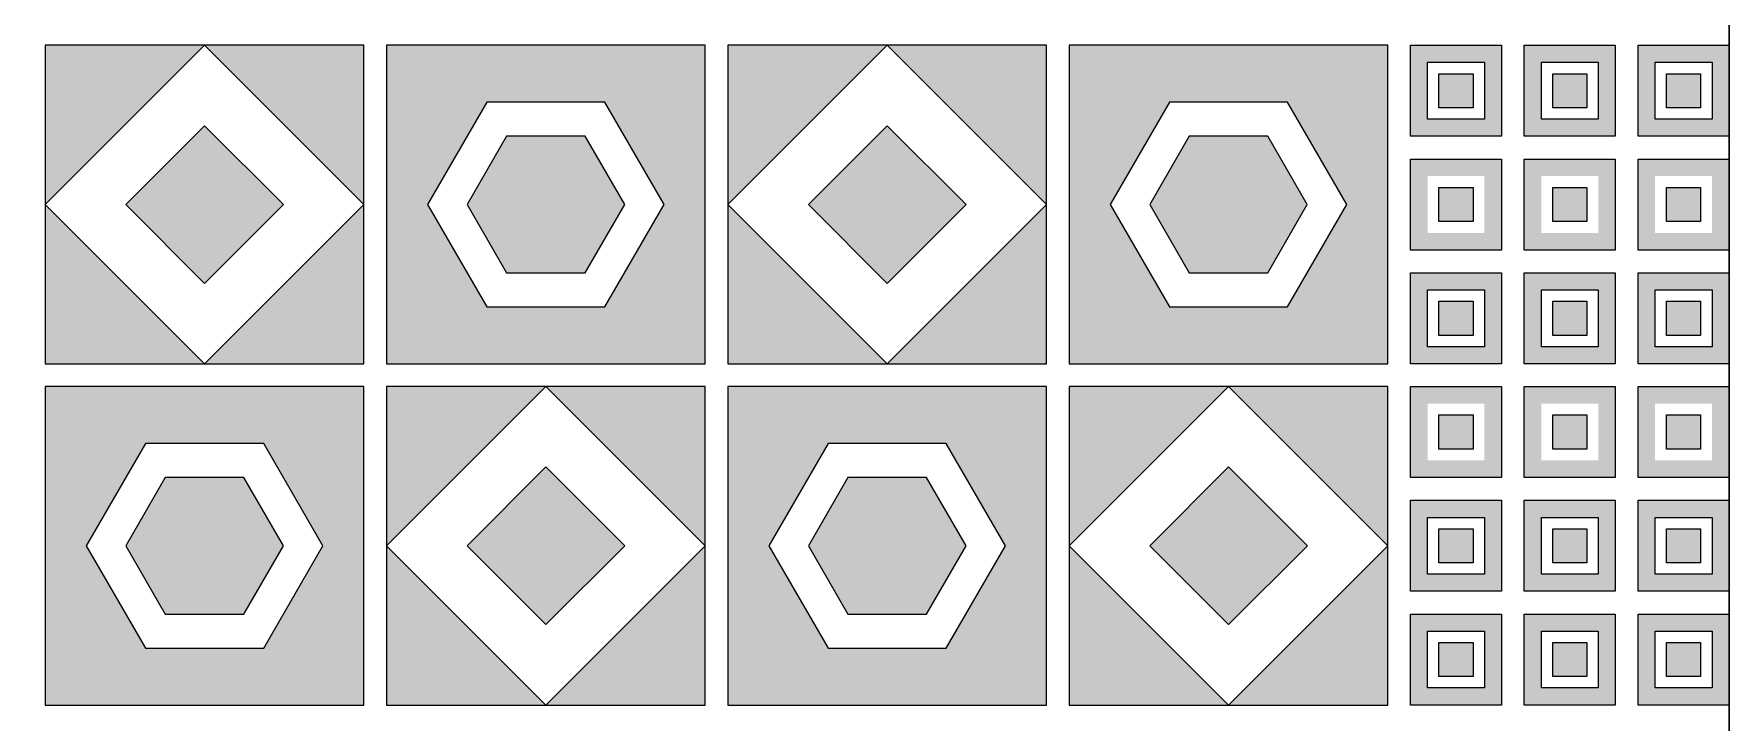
# Model space of a CAD drawing. Header units: millimetres. Extents: x -105 to 786, y -24 to 949.
# Drawn here: x 338.3 to 487.3, y 289.8 to 350.3 of the extents above; entities that cross this region are included whole.
import ezdxf

# ---------------------------------------------------------------- set-up
doc = ezdxf.new("R2010")
doc.units = ezdxf.units.MM

msp = doc.modelspace()

# ---------------------------------------------------------------- hatches: boundary and pattern name
at = {"true_color": 0x7aafdf}
h = msp.add_hatch(color=143, dxfattribs=at)
h.dxf.hatch_style = 1
h.paths.add_polyline_path([(367.299, 335.282), (353.299, 321.282), (367.299, 321.282)])
h.paths.add_polyline_path([(367.299, 349.282), (353.299, 349.282), (367.299, 335.282)])
h.paths.add_polyline_path([(353.299, 349.282), (339.299, 349.282), (339.299, 335.282)])
h.paths.add_polyline_path([(339.299, 335.282), (339.299, 321.282), (353.299, 321.282)])
h.paths.add_polyline_path([(390.227, 335.282), (386.763, 341.282), (379.835, 341.282), (376.371, 335.282), (379.835, 329.282), (386.763, 329.282)])
at = {"true_color": 0x636466}
h = msp.add_hatch(color=251, dxfattribs=at)
h.dxf.hatch_style = 1
h.paths.add_polyline_path([(353.299, 342.21), (346.37, 335.282), (353.299, 328.353), (360.228, 335.282)])
h.paths.add_polyline_path([(397.299, 349.282), (369.299, 349.282), (369.299, 321.282), (397.299, 321.282)])
h.paths.add_polyline_path([(372.907, 335.282), (378.103, 344.282), (388.495, 344.282), (393.691, 335.282), (388.495, 326.282), (378.103, 326.282)], flags=16)
h.paths.add_polyline_path([(379.835, 329.282), (376.371, 335.282), (379.835, 341.282), (386.763, 341.282), (390.227, 335.282), (386.763, 329.282)], flags=0)
at = {"true_color": 0x7aafdf}
h = msp.add_hatch(color=143, dxfattribs=at)
h.dxf.hatch_style = 1
h.paths.add_polyline_path([(427.299, 335.282), (413.299, 321.282), (427.299, 321.282)])
h.paths.add_polyline_path([(427.299, 349.282), (413.299, 349.282), (427.299, 335.282)])
h.paths.add_polyline_path([(413.299, 349.282), (399.299, 349.282), (399.299, 335.282)])
h.paths.add_polyline_path([(399.299, 335.282), (399.299, 321.282), (413.299, 321.282)])
h.paths.add_polyline_path([(450.227, 335.282), (446.763, 341.282), (439.835, 341.282), (436.371, 335.282), (439.835, 329.282), (446.763, 329.282)])
at = {"true_color": 0x636466}
h = msp.add_hatch(color=251, dxfattribs=at)
h.dxf.hatch_style = 1
h.paths.add_polyline_path([(413.299, 342.21), (406.37, 335.282), (413.299, 328.353), (420.228, 335.282)])
h.paths.add_polyline_path([(457.299, 349.282), (429.299, 349.282), (429.299, 321.282), (457.299, 321.282)])
h.paths.add_polyline_path([(432.907, 335.282), (438.103, 344.282), (448.495, 344.282), (453.691, 335.282), (448.495, 326.282), (438.103, 326.282)], flags=16)
h.paths.add_polyline_path([(439.835, 329.282), (436.371, 335.282), (439.835, 341.282), (446.763, 341.282), (450.227, 335.282), (446.763, 329.282)], flags=0)
h = msp.add_hatch(color=12)
h.dxf.hatch_style = 1
h.paths.add_polyline_path([(459.299, 349.282), (467.299, 349.282), (467.299, 341.282), (459.299, 341.282)])
h.paths.add_polyline_path([(460.799, 347.782), (460.799, 342.782), (465.799, 342.782), (465.799, 347.782)], flags=16)
h.paths.add_polyline_path([(461.799, 346.782), (461.799, 343.782), (464.799, 343.782), (464.799, 346.782)], flags=0)
h.paths.add_polyline_path([(461.799, 346.782), (464.799, 346.782), (464.799, 343.782), (461.799, 343.782)], flags=0)
h = msp.add_hatch(color=12)
h.dxf.hatch_style = 1
h.paths.add_polyline_path([(469.299, 349.282), (477.299, 349.282), (477.299, 341.282), (469.299, 341.282)])
h.paths.add_polyline_path([(470.799, 347.782), (470.799, 342.782), (475.799, 342.782), (475.799, 347.782)], flags=16)
h.paths.add_polyline_path([(471.799, 346.782), (471.799, 343.782), (474.799, 343.782), (474.799, 346.782)], flags=0)
h.paths.add_polyline_path([(471.799, 346.782), (474.799, 346.782), (474.799, 343.782), (471.799, 343.782)], flags=0)
h = msp.add_hatch(color=12)
h.dxf.hatch_style = 1
h.paths.add_polyline_path([(479.299, 349.282), (487.299, 349.282), (487.299, 341.282), (479.299, 341.282)])
h.paths.add_polyline_path([(480.799, 347.782), (480.799, 342.782), (485.799, 342.782), (485.799, 347.782)], flags=16)
h.paths.add_polyline_path([(481.799, 346.782), (481.799, 343.782), (484.799, 343.782), (484.799, 346.782)], flags=0)
h.paths.add_polyline_path([(481.799, 346.782), (484.799, 346.782), (484.799, 343.782), (481.799, 343.782)], flags=0)
h = msp.add_hatch(color=12)
h.dxf.hatch_style = 1
h.paths.add_polyline_path([(461.799, 346.782), (464.799, 346.782), (464.799, 343.782), (461.799, 343.782)])
h = msp.add_hatch(color=12)
h.dxf.hatch_style = 1
h.paths.add_polyline_path([(471.799, 346.782), (474.799, 346.782), (474.799, 343.782), (471.799, 343.782)])
h = msp.add_hatch(color=12)
h.dxf.hatch_style = 1
h.paths.add_polyline_path([(481.799, 346.782), (484.799, 346.782), (484.799, 343.782), (481.799, 343.782)])
h = msp.add_hatch(color=12)
h.dxf.hatch_style = 1
h.paths.add_polyline_path([(459.299, 339.282), (467.299, 339.282), (467.299, 331.282), (459.299, 331.282)])
h.paths.add_polyline_path([(460.799, 337.782), (460.799, 332.782), (465.799, 332.782), (465.799, 337.782)], flags=16)
h.paths.add_polyline_path([(461.799, 336.782), (461.799, 333.782), (464.799, 333.782), (464.799, 336.782)], flags=0)
h.paths.add_polyline_path([(461.799, 336.782), (464.799, 336.782), (464.799, 333.782), (461.799, 333.782)], flags=0)
h = msp.add_hatch(color=12)
h.dxf.hatch_style = 1
h.paths.add_polyline_path([(469.299, 339.282), (477.299, 339.282), (477.299, 331.282), (469.299, 331.282)])
h.paths.add_polyline_path([(470.799, 337.782), (470.799, 332.782), (475.799, 332.782), (475.799, 337.782)], flags=16)
h.paths.add_polyline_path([(471.799, 336.782), (471.799, 333.782), (474.799, 333.782), (474.799, 336.782)], flags=0)
h.paths.add_polyline_path([(471.799, 336.782), (474.799, 336.782), (474.799, 333.782), (471.799, 333.782)], flags=0)
h = msp.add_hatch(color=12)
h.dxf.hatch_style = 1
h.paths.add_polyline_path([(479.299, 339.282), (487.299, 339.282), (487.299, 331.282), (479.299, 331.282)])
h.paths.add_polyline_path([(480.799, 337.782), (480.799, 332.782), (485.799, 332.782), (485.799, 337.782)], flags=16)
h.paths.add_polyline_path([(481.799, 336.782), (481.799, 333.782), (484.799, 333.782), (484.799, 336.782)], flags=0)
h.paths.add_polyline_path([(481.799, 336.782), (484.799, 336.782), (484.799, 333.782), (481.799, 333.782)], flags=0)
h = msp.add_hatch(color=12)
h.dxf.hatch_style = 1
h.paths.add_polyline_path([(461.799, 336.782), (464.799, 336.782), (464.799, 333.782), (461.799, 333.782)])
h = msp.add_hatch(color=12)
h.dxf.hatch_style = 1
h.paths.add_polyline_path([(471.799, 336.782), (474.799, 336.782), (474.799, 333.782), (471.799, 333.782)])
h = msp.add_hatch(color=12)
h.dxf.hatch_style = 1
h.paths.add_polyline_path([(481.799, 336.782), (484.799, 336.782), (484.799, 333.782), (481.799, 333.782)])
h = msp.add_hatch(color=12)
h.dxf.hatch_style = 1
h.paths.add_polyline_path([(459.299, 329.282), (467.299, 329.282), (467.299, 321.282), (459.299, 321.282)])
h.paths.add_polyline_path([(460.799, 327.782), (460.799, 322.782), (465.799, 322.782), (465.799, 327.782)], flags=16)
h.paths.add_polyline_path([(461.799, 326.782), (461.799, 323.782), (464.799, 323.782), (464.799, 326.782)], flags=0)
h.paths.add_polyline_path([(461.799, 326.782), (464.799, 326.782), (464.799, 323.782), (461.799, 323.782)], flags=0)
h = msp.add_hatch(color=12)
h.dxf.hatch_style = 1
h.paths.add_polyline_path([(469.299, 329.282), (477.299, 329.282), (477.299, 321.282), (469.299, 321.282)])
h.paths.add_polyline_path([(470.799, 327.782), (470.799, 322.782), (475.799, 322.782), (475.799, 327.782)], flags=16)
h.paths.add_polyline_path([(471.799, 326.782), (471.799, 323.782), (474.799, 323.782), (474.799, 326.782)], flags=0)
h.paths.add_polyline_path([(471.799, 326.782), (474.799, 326.782), (474.799, 323.782), (471.799, 323.782)], flags=0)
h = msp.add_hatch(color=12)
h.dxf.hatch_style = 1
h.paths.add_polyline_path([(479.299, 329.282), (487.299, 329.282), (487.299, 321.282), (479.299, 321.282)])
h.paths.add_polyline_path([(480.799, 327.782), (480.799, 322.782), (485.799, 322.782), (485.799, 327.782)], flags=16)
h.paths.add_polyline_path([(481.799, 326.782), (481.799, 323.782), (484.799, 323.782), (484.799, 326.782)], flags=0)
h.paths.add_polyline_path([(481.799, 326.782), (484.799, 326.782), (484.799, 323.782), (481.799, 323.782)], flags=0)
h = msp.add_hatch(color=12)
h.dxf.hatch_style = 1
h.paths.add_polyline_path([(461.799, 326.782), (464.799, 326.782), (464.799, 323.782), (461.799, 323.782)])
h = msp.add_hatch(color=12)
h.dxf.hatch_style = 1
h.paths.add_polyline_path([(471.799, 326.782), (474.799, 326.782), (474.799, 323.782), (471.799, 323.782)])
h = msp.add_hatch(color=12)
h.dxf.hatch_style = 1
h.paths.add_polyline_path([(481.799, 326.782), (484.799, 326.782), (484.799, 323.782), (481.799, 323.782)])
at = {"true_color": 0x7aafdf}
h = msp.add_hatch(color=143, dxfattribs=at)
h.dxf.hatch_style = 1
h.paths.add_polyline_path([(337.299, 305.282), (323.299, 291.282), (337.299, 291.282)])
h.paths.add_polyline_path([(337.299, 319.282), (323.299, 319.282), (337.299, 305.282)])
h.paths.add_polyline_path([(323.299, 319.282), (309.299, 319.282), (309.299, 305.282)])
h.paths.add_polyline_path([(309.299, 305.282), (309.299, 291.282), (323.299, 291.282)])
h.paths.add_polyline_path([(360.227, 305.282), (356.763, 311.282), (349.835, 311.282), (346.371, 305.282), (349.835, 299.282), (356.763, 299.282)])
at = {"true_color": 0x636466}
h = msp.add_hatch(color=251, dxfattribs=at)
h.dxf.hatch_style = 1
h.paths.add_polyline_path([(323.299, 312.21), (316.37, 305.282), (323.299, 298.353), (330.228, 305.282)])
h.paths.add_polyline_path([(367.299, 319.282), (339.299, 319.282), (339.299, 291.282), (367.299, 291.282)])
h.paths.add_polyline_path([(342.907, 305.282), (348.103, 314.282), (358.495, 314.282), (363.691, 305.282), (358.495, 296.282), (348.103, 296.282)], flags=16)
h.paths.add_polyline_path([(349.835, 299.282), (346.371, 305.282), (349.835, 311.282), (356.763, 311.282), (360.227, 305.282), (356.763, 299.282)], flags=0)
at = {"true_color": 0x7aafdf}
h = msp.add_hatch(color=143, dxfattribs=at)
h.dxf.hatch_style = 1
h.paths.add_polyline_path([(397.299, 305.282), (383.299, 291.282), (397.299, 291.282)])
h.paths.add_polyline_path([(397.299, 319.282), (383.299, 319.282), (397.299, 305.282)])
h.paths.add_polyline_path([(383.299, 319.282), (369.299, 319.282), (369.299, 305.282)])
h.paths.add_polyline_path([(369.299, 305.282), (369.299, 291.282), (383.299, 291.282)])
h.paths.add_polyline_path([(420.227, 305.282), (416.763, 311.282), (409.835, 311.282), (406.371, 305.282), (409.835, 299.282), (416.763, 299.282)])
at = {"true_color": 0x636466}
h = msp.add_hatch(color=251, dxfattribs=at)
h.dxf.hatch_style = 1
h.paths.add_polyline_path([(383.299, 312.21), (376.37, 305.282), (383.299, 298.353), (390.228, 305.282)])
h.paths.add_polyline_path([(427.299, 319.282), (399.299, 319.282), (399.299, 291.282), (427.299, 291.282)])
h.paths.add_polyline_path([(402.907, 305.282), (408.103, 314.282), (418.495, 314.282), (423.691, 305.282), (418.495, 296.282), (408.103, 296.282)], flags=16)
h.paths.add_polyline_path([(409.835, 299.282), (406.371, 305.282), (409.835, 311.282), (416.763, 311.282), (420.227, 305.282), (416.763, 299.282)], flags=0)
at = {"true_color": 0x7aafdf}
h = msp.add_hatch(color=143, dxfattribs=at)
h.dxf.hatch_style = 1
h.paths.add_polyline_path([(429.299, 305.282), (429.299, 291.282), (443.299, 291.282)])
h.paths.add_polyline_path([(443.299, 319.282), (429.299, 319.282), (429.299, 305.282)])
h.paths.add_polyline_path([(457.299, 319.282), (443.299, 319.282), (457.299, 305.282)])
h.paths.add_polyline_path([(457.299, 305.282), (443.299, 291.282), (457.299, 291.282)])
h = msp.add_hatch(color=12)
h.dxf.hatch_style = 1
h.paths.add_polyline_path([(459.299, 319.282), (467.299, 319.282), (467.299, 311.282), (459.299, 311.282)])
h.paths.add_polyline_path([(460.799, 317.782), (460.799, 312.782), (465.799, 312.782), (465.799, 317.782)], flags=16)
h.paths.add_polyline_path([(461.799, 316.782), (461.799, 313.782), (464.799, 313.782), (464.799, 316.782)], flags=0)
h.paths.add_polyline_path([(461.799, 316.782), (464.799, 316.782), (464.799, 313.782), (461.799, 313.782)], flags=0)
h = msp.add_hatch(color=12)
h.dxf.hatch_style = 1
h.paths.add_polyline_path([(469.299, 319.282), (477.299, 319.282), (477.299, 311.282), (469.299, 311.282)])
h.paths.add_polyline_path([(470.799, 317.782), (470.799, 312.782), (475.799, 312.782), (475.799, 317.782)], flags=16)
h.paths.add_polyline_path([(471.799, 316.782), (471.799, 313.782), (474.799, 313.782), (474.799, 316.782)], flags=0)
h.paths.add_polyline_path([(471.799, 316.782), (474.799, 316.782), (474.799, 313.782), (471.799, 313.782)], flags=0)
h = msp.add_hatch(color=12)
h.dxf.hatch_style = 1
h.paths.add_polyline_path([(479.299, 319.282), (487.299, 319.282), (487.299, 311.282), (479.299, 311.282)])
h.paths.add_polyline_path([(480.799, 317.782), (480.799, 312.782), (485.799, 312.782), (485.799, 317.782)], flags=16)
h.paths.add_polyline_path([(481.799, 316.782), (481.799, 313.782), (484.799, 313.782), (484.799, 316.782)], flags=0)
h.paths.add_polyline_path([(481.799, 316.782), (484.799, 316.782), (484.799, 313.782), (481.799, 313.782)], flags=0)
h = msp.add_hatch(color=12)
h.dxf.hatch_style = 1
h.paths.add_polyline_path([(461.799, 316.782), (464.799, 316.782), (464.799, 313.782), (461.799, 313.782)])
h = msp.add_hatch(color=12)
h.dxf.hatch_style = 1
h.paths.add_polyline_path([(471.799, 316.782), (474.799, 316.782), (474.799, 313.782), (471.799, 313.782)])
h = msp.add_hatch(color=12)
h.dxf.hatch_style = 1
h.paths.add_polyline_path([(481.799, 316.782), (484.799, 316.782), (484.799, 313.782), (481.799, 313.782)])
at = {"true_color": 0x636466}
h = msp.add_hatch(color=251, dxfattribs=at)
h.dxf.hatch_style = 1
h.paths.add_polyline_path([(450.228, 305.282), (443.299, 312.21), (436.37, 305.282), (443.299, 298.353)])
h = msp.add_hatch(color=12)
h.dxf.hatch_style = 1
h.paths.add_polyline_path([(459.299, 309.282), (467.299, 309.282), (467.299, 301.282), (459.299, 301.282)])
h.paths.add_polyline_path([(460.799, 307.782), (460.799, 302.782), (465.799, 302.782), (465.799, 307.782)], flags=16)
h.paths.add_polyline_path([(461.799, 306.782), (461.799, 303.782), (464.799, 303.782), (464.799, 306.782)], flags=0)
h.paths.add_polyline_path([(461.799, 306.782), (464.799, 306.782), (464.799, 303.782), (461.799, 303.782)], flags=0)
h = msp.add_hatch(color=12)
h.dxf.hatch_style = 1
h.paths.add_polyline_path([(469.299, 309.282), (477.299, 309.282), (477.299, 301.282), (469.299, 301.282)])
h.paths.add_polyline_path([(470.799, 307.782), (470.799, 302.782), (475.799, 302.782), (475.799, 307.782)], flags=16)
h.paths.add_polyline_path([(471.799, 306.782), (471.799, 303.782), (474.799, 303.782), (474.799, 306.782)], flags=0)
h.paths.add_polyline_path([(471.799, 306.782), (474.799, 306.782), (474.799, 303.782), (471.799, 303.782)], flags=0)
h = msp.add_hatch(color=12)
h.dxf.hatch_style = 1
h.paths.add_polyline_path([(479.299, 309.282), (487.299, 309.282), (487.299, 301.282), (479.299, 301.282)])
h.paths.add_polyline_path([(480.799, 307.782), (480.799, 302.782), (485.799, 302.782), (485.799, 307.782)], flags=16)
h.paths.add_polyline_path([(481.799, 306.782), (481.799, 303.782), (484.799, 303.782), (484.799, 306.782)], flags=0)
h.paths.add_polyline_path([(481.799, 306.782), (484.799, 306.782), (484.799, 303.782), (481.799, 303.782)], flags=0)
h = msp.add_hatch(color=12)
h.dxf.hatch_style = 1
h.paths.add_polyline_path([(461.799, 306.782), (464.799, 306.782), (464.799, 303.782), (461.799, 303.782)])
h = msp.add_hatch(color=12)
h.dxf.hatch_style = 1
h.paths.add_polyline_path([(471.799, 306.782), (474.799, 306.782), (474.799, 303.782), (471.799, 303.782)])
h = msp.add_hatch(color=12)
h.dxf.hatch_style = 1
h.paths.add_polyline_path([(481.799, 306.782), (484.799, 306.782), (484.799, 303.782), (481.799, 303.782)])
h = msp.add_hatch(color=12)
h.dxf.hatch_style = 1
h.paths.add_polyline_path([(459.299, 299.282), (467.299, 299.282), (467.299, 291.282), (459.299, 291.282)])
h.paths.add_polyline_path([(460.799, 297.782), (460.799, 292.782), (465.799, 292.782), (465.799, 297.782)], flags=16)
h.paths.add_polyline_path([(461.799, 296.782), (461.799, 293.782), (464.799, 293.782), (464.799, 296.782)], flags=0)
h.paths.add_polyline_path([(461.799, 296.782), (464.799, 296.782), (464.799, 293.782), (461.799, 293.782)], flags=0)
h = msp.add_hatch(color=12)
h.dxf.hatch_style = 1
h.paths.add_polyline_path([(469.299, 299.282), (477.299, 299.282), (477.299, 291.282), (469.299, 291.282)])
h.paths.add_polyline_path([(470.799, 297.782), (470.799, 292.782), (475.799, 292.782), (475.799, 297.782)], flags=16)
h.paths.add_polyline_path([(471.799, 296.782), (471.799, 293.782), (474.799, 293.782), (474.799, 296.782)], flags=0)
h.paths.add_polyline_path([(471.799, 296.782), (474.799, 296.782), (474.799, 293.782), (471.799, 293.782)], flags=0)
h = msp.add_hatch(color=12)
h.dxf.hatch_style = 1
h.paths.add_polyline_path([(479.299, 299.282), (487.299, 299.282), (487.299, 291.282), (479.299, 291.282)])
h.paths.add_polyline_path([(480.799, 297.782), (480.799, 292.782), (485.799, 292.782), (485.799, 297.782)], flags=16)
h.paths.add_polyline_path([(481.799, 296.782), (481.799, 293.782), (484.799, 293.782), (484.799, 296.782)], flags=0)
h.paths.add_polyline_path([(481.799, 296.782), (484.799, 296.782), (484.799, 293.782), (481.799, 293.782)], flags=0)
h = msp.add_hatch(color=12)
h.dxf.hatch_style = 1
h.paths.add_polyline_path([(461.799, 296.782), (464.799, 296.782), (464.799, 293.782), (461.799, 293.782)])
h = msp.add_hatch(color=12)
h.dxf.hatch_style = 1
h.paths.add_polyline_path([(471.799, 296.782), (474.799, 296.782), (474.799, 293.782), (471.799, 293.782)])
h = msp.add_hatch(color=12)
h.dxf.hatch_style = 1
h.paths.add_polyline_path([(481.799, 296.782), (484.799, 296.782), (484.799, 293.782), (481.799, 293.782)])

# ---------------------------------------------------------------- linework, layer by layer
for p, q in [((487.299, 439.282), (487.299, 81.282)), ((487.299, 81.282), (487.299, 439.282)), ((339.299, 335.282), (353.299, 349.282)), ((353.299, 349.282), (367.299, 335.282)), ((399.299, 335.282), (413.299, 349.282)), ((413.299, 349.282), (427.299, 335.282)), ((346.37, 335.282), (353.299, 342.21)), ((353.299, 342.21), (360.228, 335.282)), ((406.37, 335.282), (413.299, 342.21)), ((413.299, 342.21), (420.228, 335.282)), ((353.299, 321.282), (339.299, 335.282)), ((353.299, 328.353), (346.37, 335.282)), ((367.299, 335.282), (353.299, 321.282)), ((360.228, 335.282), (353.299, 328.353)), ((413.299, 321.282), (399.299, 335.282)), ((413.299, 328.353), (406.37, 335.282)), ((427.299, 335.282), (413.299, 321.282)), ((420.228, 335.282), (413.299, 328.353)), ((487.299, 332.282), (487.299, 334.282)), ((487.299, 321.282), (479.299, 321.282)), ((369.299, 305.282), (383.299, 319.282)), ((383.299, 319.282), (397.299, 305.282)), ((429.299, 305.282), (443.299, 319.282)), ((443.299, 319.282), (457.299, 305.282)), ((376.37, 305.282), (383.299, 312.21)), ((383.299, 312.21), (390.228, 305.282)), ((436.37, 305.282), (443.299, 312.21)), ((443.299, 312.21), (450.228, 305.282)), ((383.299, 291.282), (369.299, 305.282)), ((383.299, 298.353), (376.37, 305.282)), ((397.299, 305.282), (383.299, 291.282)), ((390.228, 305.282), (383.299, 298.353)), ((443.299, 291.282), (429.299, 305.282)), ((443.299, 298.353), (436.37, 305.282)), ((457.299, 305.282), (443.299, 291.282)), ((450.228, 305.282), (443.299, 298.353))]:
    msp.add_line(p, q)
for points in [[(339.299, 321.282), (367.299, 321.282), (367.299, 349.282), (339.299, 349.282)], [(369.299, 321.282), (397.299, 321.282), (397.299, 349.282), (369.299, 349.282)], [(399.299, 321.282), (427.299, 321.282), (427.299, 349.282), (399.299, 349.282)], [(429.299, 321.282), (457.299, 321.282), (457.299, 349.282), (429.299, 349.282)], [(467.299, 341.282), (459.299, 341.282), (459.299, 349.282), (467.299, 349.282)], [(477.299, 341.282), (469.299, 341.282), (469.299, 349.282), (477.299, 349.282)], [(487.299, 341.282), (479.299, 341.282), (479.299, 349.282), (487.299, 349.282)], [(465.799, 342.782), (460.799, 342.782), (460.799, 347.782), (465.799, 347.782)], [(475.799, 342.782), (470.799, 342.782), (470.799, 347.782), (475.799, 347.782)], [(485.799, 342.782), (480.799, 342.782), (480.799, 347.782), (485.799, 347.782)], [(464.799, 343.782), (461.799, 343.782), (461.799, 346.782), (464.799, 346.782)], [(474.799, 343.782), (471.799, 343.782), (471.799, 346.782), (474.799, 346.782)], [(484.799, 343.782), (481.799, 343.782), (481.799, 346.782), (484.799, 346.782)], [(388.495, 326.282), (393.691, 335.282), (388.495, 344.282), (378.103, 344.282), (372.907, 335.282), (378.103, 326.282)], [(448.495, 326.282), (453.691, 335.282), (448.495, 344.282), (438.103, 344.282), (432.907, 335.282), (438.103, 326.282)], [(386.763, 329.282), (390.227, 335.282), (386.763, 341.282), (379.835, 341.282), (376.371, 335.282), (379.835, 329.282)], [(446.763, 329.282), (450.227, 335.282), (446.763, 341.282), (439.835, 341.282), (436.371, 335.282), (439.835, 329.282)], [(467.299, 331.282), (459.299, 331.282), (459.299, 339.282), (467.299, 339.282)], [(477.299, 331.282), (469.299, 331.282), (469.299, 339.282), (477.299, 339.282)], [(487.299, 331.282), (479.299, 331.282), (479.299, 339.282), (487.299, 339.282)], [(464.799, 333.782), (461.799, 333.782), (461.799, 336.782), (464.799, 336.782)], [(474.799, 333.782), (471.799, 333.782), (471.799, 336.782), (474.799, 336.782)], [(484.799, 333.782), (481.799, 333.782), (481.799, 336.782), (484.799, 336.782)], [(467.299, 321.282), (459.299, 321.282), (459.299, 329.282), (467.299, 329.282)], [(477.299, 321.282), (469.299, 321.282), (469.299, 329.282), (477.299, 329.282)], [(487.299, 321.282), (479.299, 321.282), (479.299, 329.282), (487.299, 329.282)], [(465.799, 322.782), (460.799, 322.782), (460.799, 327.782), (465.799, 327.782)], [(464.799, 323.782), (461.799, 323.782), (461.799, 326.782), (464.799, 326.782)], [(475.799, 322.782), (470.799, 322.782), (470.799, 327.782), (475.799, 327.782)], [(474.799, 323.782), (471.799, 323.782), (471.799, 326.782), (474.799, 326.782)], [(485.799, 322.782), (480.799, 322.782), (480.799, 327.782), (485.799, 327.782)], [(484.799, 323.782), (481.799, 323.782), (481.799, 326.782), (484.799, 326.782)], [(339.299, 291.282), (367.299, 291.282), (367.299, 319.282), (339.299, 319.282)], [(369.299, 291.282), (397.299, 291.282), (397.299, 319.282), (369.299, 319.282)], [(399.299, 291.282), (427.299, 291.282), (427.299, 319.282), (399.299, 319.282)], [(429.299, 291.282), (457.299, 291.282), (457.299, 319.282), (429.299, 319.282)], [(467.299, 311.282), (459.299, 311.282), (459.299, 319.282), (467.299, 319.282)], [(477.299, 311.282), (469.299, 311.282), (469.299, 319.282), (477.299, 319.282)], [(487.299, 311.282), (479.299, 311.282), (479.299, 319.282), (487.299, 319.282)], [(464.799, 313.782), (461.799, 313.782), (461.799, 316.782), (464.799, 316.782)], [(474.799, 313.782), (471.799, 313.782), (471.799, 316.782), (474.799, 316.782)], [(484.799, 313.782), (481.799, 313.782), (481.799, 316.782), (484.799, 316.782)], [(358.495, 296.282), (363.691, 305.282), (358.495, 314.282), (348.103, 314.282), (342.907, 305.282), (348.103, 296.282)], [(418.495, 296.282), (423.691, 305.282), (418.495, 314.282), (408.103, 314.282), (402.907, 305.282), (408.103, 296.282)], [(356.763, 299.282), (360.227, 305.282), (356.763, 311.282), (349.835, 311.282), (346.371, 305.282), (349.835, 299.282)], [(416.763, 299.282), (420.227, 305.282), (416.763, 311.282), (409.835, 311.282), (406.371, 305.282), (409.835, 299.282)], [(467.299, 301.282), (459.299, 301.282), (459.299, 309.282), (467.299, 309.282)], [(477.299, 301.282), (469.299, 301.282), (469.299, 309.282), (477.299, 309.282)], [(487.299, 301.282), (479.299, 301.282), (479.299, 309.282), (487.299, 309.282)], [(465.799, 302.782), (460.799, 302.782), (460.799, 307.782), (465.799, 307.782)], [(475.799, 302.782), (470.799, 302.782), (470.799, 307.782), (475.799, 307.782)], [(485.799, 302.782), (480.799, 302.782), (480.799, 307.782), (485.799, 307.782)], [(464.799, 303.782), (461.799, 303.782), (461.799, 306.782), (464.799, 306.782)], [(474.799, 303.782), (471.799, 303.782), (471.799, 306.782), (474.799, 306.782)], [(484.799, 303.782), (481.799, 303.782), (481.799, 306.782), (484.799, 306.782)], [(467.299, 291.282), (459.299, 291.282), (459.299, 299.282), (467.299, 299.282)], [(477.299, 291.282), (469.299, 291.282), (469.299, 299.282), (477.299, 299.282)], [(487.299, 291.282), (479.299, 291.282), (479.299, 299.282), (487.299, 299.282)], [(465.799, 292.782), (460.799, 292.782), (460.799, 297.782), (465.799, 297.782)], [(464.799, 293.782), (461.799, 293.782), (461.799, 296.782), (464.799, 296.782)], [(475.799, 292.782), (470.799, 292.782), (470.799, 297.782), (475.799, 297.782)], [(474.799, 293.782), (471.799, 293.782), (471.799, 296.782), (474.799, 296.782)], [(485.799, 292.782), (480.799, 292.782), (480.799, 297.782), (485.799, 297.782)], [(484.799, 293.782), (481.799, 293.782), (481.799, 296.782), (484.799, 296.782)]]:
    msp.add_lwpolyline(points, close=True)

doc.saveas('drawing.dxf')
